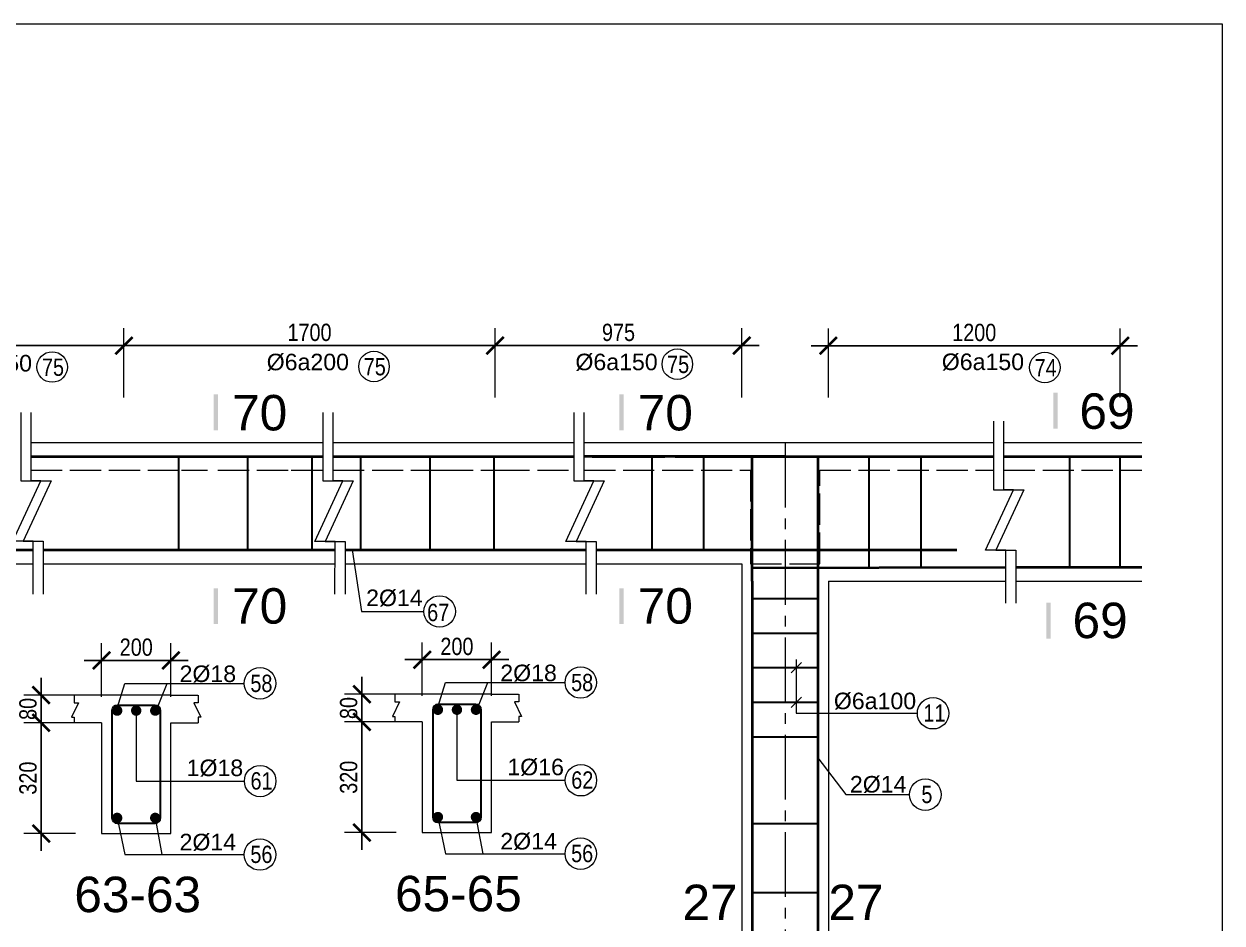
# Model space of a CAD drawing. Header units: inches. Extents: x 1604615 to 1925968, y -294302 to 52467.
# Drawn here: x 1662696 to 1676538, y -122810 to -112420 of the extents above; entities that cross this region are included whole.
import ezdxf

# ---------------------------------------------------------------- set-up
doc = ezdxf.new("R2010")
doc.units = ezdxf.units.IN
doc.header["$LTSCALE"] = 20
doc.header["$MEASUREMENT"] = 0
doc.linetypes.add('ACAD_ISO02W100', pattern=[15, 12, -3])
doc.linetypes.add('CENTER2', pattern=[1.125, 0.75, -0.125, 0.125, -0.125])
doc.layers.get('0').update_dxf_attribs({"lineweight": 13})
for name, color, linetype, lineweight in [('BORDER', 3, 'Continuous', 40), ('Duong bao', 4, 'Continuous', 30), ('net 0.2', 5, 'Continuous', 20), ('net dut', 7, 'Continuous', 9), ('truc', 16, 'CENTER2', 9)]:
    doc.layers.add(name, color=color, linetype=linetype, lineweight=lineweight)
doc.layers.add('TEXT', color=9, linetype='Continuous')
doc.styles.add('chu', font='VHELVCN.TTF')
doc.styles.add('thep', font='ARIAL.TTF')
doc.dimstyles.new('tl25', dxfattribs={"dimscale": 100, "dimtxt": 2, "dimasz": 2, "dimexe": 2, "dimexo": 3, "dimgap": 0.5, "dimtad": 1, "dimdec": 0, "dimlfac": 0.25, "dimdsep": 46, "dimtxsty": 'chu', "dimblk": 'ARCHTICK', "dimcen": 8, "dimdle": 2, "dimclrd": 1, "dimclre": 1, "dimclrt": 2, "dimadec": 0, "dimazin": 0, "dimtfac": 0.1, "dimtdec": 0, "dimtix": 1, "dimtmove": 2, "dimatfit": 3, "dimldrblk": 'ARCHTICK', "dimfxl": 6, "dimfxlon": 1, "dimtolj": 1, "dimlwe": -1, "dimarcsym": 0})

# ---------------------------------------------------------------- blocks, each defined once
blk = doc.blocks.new('kk')
at = {"ltscale": 0.1}
for p, q in [((-71, 1140), (-71, 350)), ((49, 350), (49, 1140)), ((-162, -350), (162, 350)), ((-71, 350), (281, 350)), ((281, 350), (-44, -350)), ((162, 350), (49, 350)), ((73, -350), (-162, -350)), ((-44, -350), (189, -350)), ((71, -962), (73, -350)), ((189, -350), (189, -962))]:
    blk.add_line(p, q, dxfattribs=at)
blk = doc.blocks.new('_ArchTick')
at = {"color": 0, "linetype": 'ByBlock', "const_width": 0.15}
blk.add_lwpolyline([(-0.5, -0.5), (0.5, 0.5)], dxfattribs=at)
blk = doc.blocks.new('*D782')
at = {"color": 1}
for p, q in [((1671990, -116738), (1671990, -115938)), ((1675361, -116738), (1675361, -115938))]:
    blk.add_line(p, q, dxfattribs=at)
at = {"color": 1, "lineweight": -2}
blk.add_line((1671790, -116138), (1675561, -116138), dxfattribs=at)
at = {"layer": 'Defpoints', "color": 0}
for p in [(1675361, -116138), (1675361, -118698), (1671990, -118858)]:
    blk.add_point(p, dxfattribs=at)
at = {"color": 1, "lineweight": -2, "xscale": 200, "yscale": 200, "zscale": 200, "rotation": 180}
blk.add_blockref('_ArchTick', (1671990, -116138), dxfattribs=at)
at = {"color": 1, "lineweight": -2, "xscale": 200, "yscale": 200, "zscale": 200}
blk.add_blockref('_ArchTick', (1675361, -116138), dxfattribs=at)
at = {"color": 2, "insert": (1673675, -115986), "char_height": 200, "attachment_point": 5, "style": 'chu'}
blk.add_mtext('\\A1;1200', dxfattribs=at)
blk = doc.blocks.new('*D691')
at = {"color": 1}
for p, q in [((1663593, -120195), (1663593, -119575)), ((1664393, -120195), (1664393, -119575))]:
    blk.add_line(p, q, dxfattribs=at)
at = {"color": 1, "lineweight": -2}
blk.add_line((1663393, -119775), (1664593, -119775), dxfattribs=at)
at = {"layer": 'Defpoints', "color": 0}
for p in [(1664393, -119775), (1663593, -120495), (1664393, -120495)]:
    blk.add_point(p, dxfattribs=at)
at = {"color": 1, "lineweight": -2, "xscale": 200, "yscale": 200, "zscale": 200, "rotation": 180}
blk.add_blockref('_ArchTick', (1663593, -119775), dxfattribs=at)
at = {"color": 1, "lineweight": -2, "xscale": 200, "yscale": 200, "zscale": 200}
blk.add_blockref('_ArchTick', (1664393, -119775), dxfattribs=at)
at = {"color": 2, "insert": (1663993, -119623), "char_height": 200, "attachment_point": 5, "style": 'chu'}
blk.add_mtext('\\A1;200', dxfattribs=at)
blk = doc.blocks.new('*D692')
at = {"color": 1, "lineweight": -2}
blk.add_line((1662895, -121975), (1662895, -120295), dxfattribs=at)
at = {"color": 1}
for p, q in [((1663293, -120495), (1662695, -120495)), ((1663293, -121775), (1662695, -121775))]:
    blk.add_line(p, q, dxfattribs=at)
at = {"layer": 'Defpoints', "color": 0}
for p in [(1662895, -120495), (1663593, -120495), (1663593, -121775)]:
    blk.add_point(p, dxfattribs=at)
at = {"color": 1, "lineweight": -2, "xscale": 200, "yscale": 200, "zscale": 200}
for p, rotation in [((1662895, -120495), 90), ((1662895, -121775), 270)]:
    blk.add_blockref('_ArchTick', p, dxfattribs=dict(at, rotation=rotation))
at = {"color": 2, "insert": (1662743, -121135), "char_height": 200, "attachment_point": 5, "rotation": 90, "style": 'chu'}
blk.add_mtext('\\A1;320', dxfattribs=at)
blk = doc.blocks.new('*D693')
at = {"color": 1, "lineweight": -2}
for p, q in [((1662895, -120175), (1662895, -119975)), ((1662895, -120495), (1662895, -120175)), ((1662895, -120495), (1662895, -120695))]:
    blk.add_line(p, q, dxfattribs=at)
at = {"color": 1}
for p, q in [((1663293, -120175), (1662695, -120175)), ((1663293, -120495), (1662695, -120495))]:
    blk.add_line(p, q, dxfattribs=at)
at = {"layer": 'Defpoints', "color": 0}
for p in [(1662895, -120175), (1663593, -120175), (1663593, -120495)]:
    blk.add_point(p, dxfattribs=at)
at = {"color": 1, "lineweight": -2, "xscale": 200, "yscale": 200, "zscale": 200}
for p, rotation in [((1662895, -120175), 270), ((1662895, -120495), 90)]:
    blk.add_blockref('_ArchTick', p, dxfattribs=dict(at, rotation=rotation))
at = {"color": 2, "insert": (1662743, -120335), "char_height": 200, "attachment_point": 5, "rotation": 90, "style": 'chu'}
blk.add_mtext('\\A1;80', dxfattribs=at)
blk = doc.blocks.new('*D694')
at = {"color": 1}
for p, q in [((1667298, -120185), (1667298, -119566)), ((1668098, -120185), (1668098, -119566))]:
    blk.add_line(p, q, dxfattribs=at)
at = {"color": 1, "lineweight": -2}
blk.add_line((1667098, -119766), (1668298, -119766), dxfattribs=at)
at = {"layer": 'Defpoints', "color": 0}
for p in [(1668098, -119766), (1667298, -120485), (1668098, -120485)]:
    blk.add_point(p, dxfattribs=at)
at = {"color": 1, "lineweight": -2, "xscale": 200, "yscale": 200, "zscale": 200, "rotation": 180}
blk.add_blockref('_ArchTick', (1667298, -119766), dxfattribs=at)
at = {"color": 1, "lineweight": -2, "xscale": 200, "yscale": 200, "zscale": 200}
blk.add_blockref('_ArchTick', (1668098, -119766), dxfattribs=at)
at = {"color": 2, "insert": (1667698, -119614), "char_height": 200, "attachment_point": 5, "style": 'chu'}
blk.add_mtext('\\A1;200', dxfattribs=at)
blk = doc.blocks.new('*D695')
at = {"color": 1, "lineweight": -2}
blk.add_line((1666601, -121965), (1666601, -120285), dxfattribs=at)
at = {"color": 1}
for p, q in [((1666998, -120485), (1666401, -120485)), ((1666998, -121765), (1666401, -121765))]:
    blk.add_line(p, q, dxfattribs=at)
at = {"layer": 'Defpoints', "color": 0}
for p in [(1666601, -120485), (1667298, -120485), (1667298, -121765)]:
    blk.add_point(p, dxfattribs=at)
at = {"color": 1, "lineweight": -2, "xscale": 200, "yscale": 200, "zscale": 200}
for p, rotation in [((1666601, -120485), 90), ((1666601, -121765), 270)]:
    blk.add_blockref('_ArchTick', p, dxfattribs=dict(at, rotation=rotation))
at = {"color": 2, "insert": (1666448, -121125), "char_height": 200, "attachment_point": 5, "rotation": 90, "style": 'chu'}
blk.add_mtext('\\A1;320', dxfattribs=at)
blk = doc.blocks.new('*D696')
at = {"color": 1, "lineweight": -2}
for p, q in [((1666601, -120165), (1666601, -119965)), ((1666601, -120485), (1666601, -120165)), ((1666601, -120485), (1666601, -120685))]:
    blk.add_line(p, q, dxfattribs=at)
at = {"color": 1}
for p, q in [((1666998, -120165), (1666401, -120165)), ((1666998, -120485), (1666401, -120485))]:
    blk.add_line(p, q, dxfattribs=at)
at = {"layer": 'Defpoints', "color": 0}
for p in [(1666601, -120165), (1667298, -120165), (1667298, -120485)]:
    blk.add_point(p, dxfattribs=at)
at = {"color": 1, "lineweight": -2, "xscale": 200, "yscale": 200, "zscale": 200}
for p, rotation in [((1666601, -120165), 270), ((1666601, -120485), 90)]:
    blk.add_blockref('_ArchTick', p, dxfattribs=dict(at, rotation=rotation))
at = {"color": 2, "insert": (1666448, -120325), "char_height": 200, "attachment_point": 5, "rotation": 90, "style": 'chu'}
blk.add_mtext('\\A1;80', dxfattribs=at)
blk = doc.blocks.new('*D830')
at = {"color": 1}
for p, q in [((1660932, -116737), (1660932, -115937)), ((1663851, -116737), (1663851, -115937))]:
    blk.add_line(p, q, dxfattribs=at)
at = {"color": 1, "lineweight": -2}
blk.add_line((1660732, -116137), (1664051, -116137), dxfattribs=at)
at = {"layer": 'Defpoints', "color": 0}
for p in [(1663851, -116137), (1660932, -118660), (1663851, -118658)]:
    blk.add_point(p, dxfattribs=at)
at = {"color": 1, "lineweight": -2, "xscale": 200, "yscale": 200, "zscale": 200, "rotation": 180}
blk.add_blockref('_ArchTick', (1660932, -116137), dxfattribs=at)
at = {"color": 1, "lineweight": -2, "xscale": 200, "yscale": 200, "zscale": 200}
blk.add_blockref('_ArchTick', (1663851, -116137), dxfattribs=at)
at = {"color": 2, "insert": (1662392, -115985), "char_height": 200, "attachment_point": 5, "style": 'chu'}
blk.add_mtext('\\A1;975', dxfattribs=at)
blk = doc.blocks.new('*D831')
at = {"color": 1}
for p, q in [((1663851, -116737), (1663851, -115937)), ((1668140, -116737), (1668140, -115937))]:
    blk.add_line(p, q, dxfattribs=at)
at = {"color": 1, "lineweight": -2}
blk.add_line((1663651, -116137), (1668340, -116137), dxfattribs=at)
at = {"layer": 'Defpoints', "color": 0}
for p in [(1668140, -116137), (1663851, -118658), (1668140, -119568)]:
    blk.add_point(p, dxfattribs=at)
at = {"color": 1, "lineweight": -2, "xscale": 200, "yscale": 200, "zscale": 200, "rotation": 180}
blk.add_blockref('_ArchTick', (1663851, -116137), dxfattribs=at)
at = {"color": 1, "lineweight": -2, "xscale": 200, "yscale": 200, "zscale": 200}
blk.add_blockref('_ArchTick', (1668140, -116137), dxfattribs=at)
at = {"color": 2, "insert": (1665995, -115985), "char_height": 200, "attachment_point": 5, "style": 'chu'}
blk.add_mtext('\\A1;1700', dxfattribs=at)
blk = doc.blocks.new('*D832')
at = {"color": 1}
for p, q in [((1668140, -116737), (1668140, -115937)), ((1670990, -116737), (1670990, -115937))]:
    blk.add_line(p, q, dxfattribs=at)
at = {"color": 1, "lineweight": -2}
blk.add_line((1667940, -116137), (1671190, -116137), dxfattribs=at)
at = {"layer": 'Defpoints', "color": 0}
for p in [(1670990, -116137), (1670990, -118658), (1668140, -119568)]:
    blk.add_point(p, dxfattribs=at)
at = {"color": 1, "lineweight": -2, "xscale": 200, "yscale": 200, "zscale": 200, "rotation": 180}
blk.add_blockref('_ArchTick', (1668140, -116137), dxfattribs=at)
at = {"color": 1, "lineweight": -2, "xscale": 200, "yscale": 200, "zscale": 200}
blk.add_blockref('_ArchTick', (1670990, -116137), dxfattribs=at)
at = {"color": 2, "insert": (1669565, -115985), "char_height": 200, "attachment_point": 5, "style": 'chu'}
blk.add_mtext('\\A1;975', dxfattribs=at)

msp = doc.modelspace()

# ---------------------------------------------------------------- linework, layer by layer
at = {"ltscale": 0.1}
for p, q in [((1666147.2, -116908.5), (1666147.2, -117698.2)), ((1666267.2, -117698.2), (1666267.2, -116908.5)), ((1669048.6, -116908.5), (1669048.6, -117698.2)), ((1669168.6, -117698.2), (1669168.6, -116908.5)), ((1666055.5, -118398.7), (1666380.4, -117698.2)), ((1666147.2, -117698.2), (1666499, -117698.2)), ((1666499, -117698.2), (1666174, -118398.7)), ((1666380.4, -117698.2), (1666267.2, -117698.2)), ((1668956.8, -118398.7), (1669281.8, -117698.2)), ((1669048.6, -117698.2), (1669400.3, -117698.2)), ((1669400.3, -117698.2), (1669075.3, -118398.7)), ((1669281.8, -117698.2), (1669168.6, -117698.2)), ((1666290.6, -118398.7), (1666055.5, -118398.7)), ((1666174, -118398.7), (1666407.2, -118398.7)), ((1666288.5, -119010.7), (1666290.6, -118398.7)), ((1666407.2, -118398.7), (1666407.2, -119010.7)), ((1669191.9, -118398.7), (1668956.8, -118398.7)), ((1669075.3, -118398.7), (1669308.5, -118398.7)), ((1669189.8, -119010.7), (1669191.9, -118398.7)), ((1669308.5, -118398.7), (1669308.5, -119010.7)), ((1660931.9, -118659.9), (1662801.5, -118658.5)), ((1662919, -118658), (1665076.5, -118658.3)), ((1665076.5, -118658.3), (1665921.8, -118658.5)), ((1665921.8, -118658), (1666289.7, -118658)), ((1666407.2, -118658), (1667199.9, -118658)), ((1667199.9, -118658), (1669144.4, -118658)), ((1669076.4, -118658), (1669191, -118658)), ((1669308.5, -118658), (1670478.2, -118658)), ((1670361.4, -118658), (1670989.7, -118657.9)), ((1670989.7, -118657.9), (1670989.7, -123955.3)), ((1671989.7, -118858), (1671989.7, -123955.3)), ((1671989.7, -118858), (1674039.9, -118858)), ((1674157.8, -118858), (1675610.8, -118858))]:
    msp.add_line(p, q, dxfattribs=at)
for p, q in [((1666488.1, -118498), (1666596.2, -119209.4)), ((1666596.2, -119209.4), (1667316.3, -119209.4)), ((1671559.7, -119918.2), (1671679.4, -119797.7)), ((1671559.7, -119918.2), (1671679.4, -119797.7)), ((1663592.7, -120174.8), (1663280.3, -120174.8)), ((1664392.7, -120174.8), (1663592.7, -120174.8)), ((1664392.7, -120174.8), (1664705.1, -120174.8)), ((1667298.5, -120165), (1666986.1, -120165)), ((1668098.5, -120165), (1667298.5, -120165)), ((1668098.5, -120165), (1668410.9, -120165)), ((1671559.7, -120318.2), (1671679.4, -120197.7)), ((1671559.7, -120318.2), (1671679.4, -120197.7)), ((1663992.7, -120354.8), (1663992.7, -121169.4)), ((1667698.5, -120345), (1667698.5, -121159.6)), ((1663592.7, -120494.8), (1663276.7, -120494.8)), ((1663592.7, -120494.8), (1663592.7, -121774.8)), ((1664392.7, -121774.8), (1664392.7, -120494.8)), ((1664392.7, -120494.8), (1664708.7, -120494.8)), ((1667298.5, -120485), (1666982.5, -120485)), ((1667298.5, -120485), (1667298.5, -121765)), ((1668098.5, -121765), (1668098.5, -120485)), ((1668098.5, -120485), (1668414.5, -120485)), ((1663992.7, -121169.4), (1665240.7, -121169.4)), ((1667698.5, -121159.6), (1668946.5, -121159.6)), ((1663592.7, -121774.8), (1664392.7, -121774.8)), ((1667298.5, -121765), (1668098.5, -121765))]:
    msp.add_line(p, q)
msp.add_lwpolyline([(1641421, -112419.5), (1676538.2, -112419.5), (1676538.2, -159284.5), (1641421, -159284.5)], close=True)
for points in [[(1662777.2, -117258), (1664936.5, -117258)], [(1664936.5, -117258), (1665849.6, -117258)], [(1665781.8, -117258), (1666147.2, -117258)], [(1666267.2, -117258), (1667199.9, -117258)], [(1667199.9, -117258), (1669048.6, -117258)], [(1669168.6, -117258), (1669262.6, -117258)], [(1669262.6, -117258), (1670221.5, -117258)], [(1670221.5, -117258), (1672289.7, -117258)], [(1672289.7, -117258), (1673897.8, -117258)], [(1674016, -117258), (1675610.8, -117258)]]:
    msp.add_lwpolyline(points, dxfattribs=at)
for points in [[(1671619.6, -119763.6), (1671619.6, -120385.4), (1673017.8, -120385.4)], [(1663772.7, -120324.8), (1663861.4, -120040), (1665241.6, -120040)], [(1664212.7, -120384.8), (1664350.7, -120040)], [(1667478.5, -120315), (1667567.2, -120030.2), (1668947.4, -120030.2)], [(1667918.5, -120375), (1668056.5, -120030.2)], [(1663276.7, -120174.8), (1663276.7, -120263.5), (1663327.6, -120263.5), (1663246.8, -120431.9), (1663276.7, -120431.9), (1663276.7, -120494.8)], [(1664708.7, -120174.8), (1664708.7, -120263.5), (1664657.8, -120263.5), (1664738.6, -120431.9), (1664708.7, -120431.9), (1664708.7, -120494.8)], [(1666982.5, -120165), (1666982.5, -120253.7), (1667033.4, -120253.7), (1666952.6, -120422.1), (1666982.5, -120422.1), (1666982.5, -120485)], [(1668414.5, -120165), (1668414.5, -120253.7), (1668363.6, -120253.7), (1668444.3, -120422.1), (1668414.5, -120422.1), (1668414.5, -120485)], [(1671869.7, -120901.6), (1672191.8, -121326.1), (1672928.2, -121326.1)], [(1663772.7, -121594.8), (1663861.4, -122018.3), (1665241.6, -122018.3)], [(1664212.7, -121594.8), (1664290.1, -122018.3)], [(1667478.5, -121585), (1667567.2, -122008.6), (1668947.4, -122008.6)], [(1667918.5, -121585), (1667995.9, -122008.6)]]:
    msp.add_lwpolyline(points)
at = {"const_width": 60}
for points in [[(1667448.5, -120345, -1), (1667508.5, -120345, -1)], [(1667668.5, -120345, -1), (1667728.5, -120345, -1)], [(1667948.5, -120345, 1), (1667888.5, -120345, 1)], [(1663742.7, -120354.8, -1), (1663802.7, -120354.8, -1)], [(1663962.7, -120354.8, -1), (1664022.7, -120354.8, -1)], [(1664242.7, -120354.8, 1), (1664182.7, -120354.8, 1)], [(1663742.7, -121594.8, 1), (1663802.7, -121594.8, 1)], [(1664242.7, -121594.8, -1), (1664182.7, -121594.8, -1)], [(1667448.5, -121585, 1), (1667508.5, -121585, 1)], [(1667948.5, -121585, -1), (1667888.5, -121585, -1)]]:
    msp.add_lwpolyline(points, format="xyb", close=True, dxfattribs=at)
for centre, radius in [((1663021.5, -116384), 176.4), ((1666739.7, -116378), 176.4), ((1670244.5, -116351.5), 176.4), ((1674490.5, -116390), 176.4), ((1667498.2, -119209.4), 181.9), ((1665423.5, -120040), 181.9), ((1669129.3, -120030.2), 181.9), ((1673199.7, -120385.4), 181.9), ((1669130.7, -121159.6), 181.9), ((1665424.9, -121169.4), 181.9), ((1673110.1, -121326.1), 181.9), ((1665423.5, -122018.3), 181.9), ((1669129.3, -122008.6), 181.9)]:
    msp.add_circle(centre, radius)
for points in [[(1674637.2, -116681.2), (1674587.2, -116681.2), (1674637.2, -117095.5), (1674587.2, -117095.5)], [(1664936.6, -116699.6), (1664886.6, -116699.6), (1664936.6, -117113.9), (1664886.6, -117113.9)], [(1669623.1, -116699.6), (1669573.1, -116699.6), (1669623.1, -117113.9), (1669573.1, -117113.9)], [(1664936.6, -118941), (1664886.6, -118941), (1664936.6, -119355.3), (1664886.6, -119355.3)], [(1669623.1, -118941), (1669573.1, -118941), (1669623.1, -119355.3), (1669573.1, -119355.3)], [(1674557.8, -119108.5), (1674507.8, -119108.5), (1674557.8, -119522.8), (1674507.8, -119522.8)]]:
    msp.add_trace(points)
at = {"layer": 'BORDER', "ltscale": 0.1}
for p, q in [((1662777.2, -117418), (1664936.5, -117418)), ((1662777.2, -117418), (1664516.9, -117418)), ((1664936.5, -117418), (1665781.8, -117418)), ((1665781.8, -117418), (1666147.2, -117418)), ((1666267.2, -117418), (1667199.9, -117418)), ((1667199.9, -117418), (1669048.6, -117418)), ((1669262.6, -117418), (1670101.5, -117418)), ((1670221.5, -117418), (1673897.8, -117418)), ((1671109.7, -118858), (1671109.7, -117411.1)), ((1671869.7, -117418), (1671869.7, -123955.3)), ((1674016, -117418), (1675610.8, -117418)), ((1674016, -117418), (1675610.8, -117418)), ((1659731.5, -118498), (1662802.1, -118498.5)), ((1662919, -118498), (1665076.5, -118498.3)), ((1665076.5, -118498.3), (1665921.8, -118498)), ((1665921.8, -118498), (1666290.3, -118498)), ((1666407.2, -118498), (1667361.7, -118498)), ((1667199.9, -118498), (1669145.4, -118498)), ((1669076.4, -118498), (1669191.6, -118498)), ((1669308.5, -118498), (1670361.4, -118498)), ((1670361.4, -118498), (1672194.2, -118498)), ((1672194.2, -118498), (1673474.2, -118498)), ((1671109.7, -118704.8), (1674040.5, -118698.5)), ((1674157.8, -118698), (1675610.8, -118698)), ((1671109.7, -118858), (1671109.7, -123955.3))]:
    msp.add_line(p, q, dxfattribs=at)
for points in [[(1669262.6, -117418), (1669168.6, -117418)], [(1670221.5, -117418), (1669262.6, -117418)], [(1671488.7, -117418), (1670221.5, -117418)], [(1671488.7, -117418), (1673897.8, -117418)]]:
    msp.add_lwpolyline(points, dxfattribs=at)
at = {"layer": 'Duong bao', "ltscale": 0.1}
for p, q in [((1664483.6, -118498), (1664483.6, -117418)), ((1665283.6, -118498), (1665283.6, -117418)), ((1666024.2, -118498), (1666024.2, -117418)), ((1666588.3, -118498), (1666588.3, -117418)), ((1667388.3, -118498), (1667388.3, -117418)), ((1668128.9, -118498), (1668128.9, -117418)), ((1669952.4, -118498), (1669952.4, -117418)), ((1670552.4, -118498), (1670552.4, -117418)), ((1672463.1, -118698), (1672463.1, -117418)), ((1673063.1, -118698), (1673063.1, -117418)), ((1674781.2, -118698), (1674781.2, -117418)), ((1675360.7, -118698), (1675360.7, -117418)), ((1671109.7, -119058), (1671869.7, -119058)), ((1671109.7, -119458), (1671869.7, -119458)), ((1671109.7, -119858), (1671869.7, -119858)), ((1671109.7, -120258), (1671869.7, -120258)), ((1671109.7, -120658), (1671869.7, -120658)), ((1671109.7, -121658), (1671869.7, -121658)), ((1671109.7, -122458), (1671869.7, -122458))]:
    msp.add_line(p, q, dxfattribs=at)
at = {"layer": 'Duong bao'}
for p, q in [((1667918.5, -120285), (1667478.5, -120285)), ((1663712.7, -120354.8), (1663712.7, -121594.8)), ((1664212.7, -120294.8), (1663772.7, -120294.8)), ((1664272.7, -121594.8), (1664272.7, -120354.8)), ((1667418.5, -120345), (1667418.5, -121585)), ((1667978.5, -121585), (1667978.5, -120345)), ((1663772.7, -121654.8), (1664212.7, -121654.8)), ((1667478.5, -121645), (1667918.5, -121645))]:
    msp.add_line(p, q, dxfattribs=at)
for centre, start, end in [((1667478.5, -120345), 90, 180), ((1667918.5, -120345), 0, 90), ((1663772.7, -120354.8), 90, 180), ((1664212.7, -120354.8), 0, 90), ((1663772.7, -121594.8), 180, 270), ((1664212.7, -121594.8), 270, 0), ((1667478.5, -121585), 180, 270), ((1667918.5, -121585), 270, 0)]:
    msp.add_arc(centre, 60, start, end, dxfattribs=at)
at = {"layer": 'net dut', "linetype": 'ACAD_ISO02W100', "ltscale": 1.5}
for p, q in [((1662777.2, -117578), (1664515.9, -117578)), ((1664515.9, -117578), (1664816.5, -117578)), ((1664936.5, -117578), (1665781.8, -117578)), ((1665781.8, -117578), (1666147.2, -117578)), ((1666267.2, -117578), (1667525, -117578)), ((1667525, -117578), (1668177.5, -117578)), ((1668177.5, -117578), (1669048.6, -117578)), ((1669168.6, -117578), (1671089.7, -117578)), ((1671089.7, -117578), (1671089.7, -118657.6)), ((1671889.7, -117578), (1673897.8, -117578)), ((1671889.7, -118657.6), (1671889.7, -117578)), ((1674016, -117578), (1675610.8, -117578)), ((1671089.7, -118657.6), (1671889.7, -118657.6))]:
    msp.add_line(p, q, dxfattribs=at)
at = {"layer": 'truc', "linetype": 'CENTER2', "ltscale": 50}
msp.add_lwpolyline([(1671489.7, -117258), (1671489.7, -123955.3)], dxfattribs=at)

# ---------------------------------------------------------------- block references
for p in [(1662729.8, -118048.5), (1673968.5, -118151.5)]:
    msp.add_blockref('kk', p)

# ---------------------------------------------------------------- texts
at = {"layer": 'net 0.2', "style": 'chu'}
msp.add_text('67', height=200, dxfattribs=at).set_placement((1667354.3, -119320.7))
at = {"layer": 'net 0.2', "char_height": 200, "width": 363.074, "style": 'chu'}
for s, insert, attachment_point in [('75', (1670126.7, -116253.5), 1), ('75', (1662903.7, -116286), 1), ('75', (1666621.9, -116280.1), 1), ('74', (1674372.7, -116292), 1), ('58', (1665311.9, -120142.7), 7), ('58', (1669017.7, -120132.9), 7), ('11', (1673088.1, -120282.8), 1), ('61', (1665313.3, -121066.8), 1), ('62', (1669019.1, -121057), 1), ('5', (1673064.7, -121223.4), 1), ('56', (1665311.9, -121915.7), 1), ('56', (1669017.7, -121905.9), 1)]:
    msp.add_mtext(s, dxfattribs=dict(at, insert=insert, attachment_point=attachment_point))
at = {"layer": 'TEXT', "style": 'thep'}
for s, height, p in [('%%C6a150', 191.25, (1661838.4, -116435.7)), ('%%C6a200', 191.25, (1665500.4, -116421.8)), ('%%C6a150', 191.25, (1669067.1, -116421.4)), ('%%C6a150', 191.25, (1673300.2, -116419.4)), ('69', 409.93, (1674890.6, -117098.6)), ('70', 409.93, (1665101, -117117)), ('70', 409.93, (1669787.5, -117117)), ('70', 409.93, (1665101, -119349.8)), ('2%%C14', 191.25, (1666649.2, -119147.2)), ('70', 409.93, (1669787.5, -119349.8)), ('69', 409.93, (1674811.2, -119517.4)), ('2%%C18', 191.25, (1664493.5, -120024.7)), ('2%%C18', 191.25, (1668199.2, -120014.9)), ('%%C6a100', 191.25, (1672053.3, -120338.6)), ('1%%C18', 191.25, (1664575.1, -121111.6)), ('1%%C16', 191.25, (1668280.9, -121101.8)), ('2%%C14', 191.25, (1672238.5, -121301.6)), ('2%%C14', 191.25, (1664493.5, -121969.5)), ('2%%C14', 191.25, (1668199.2, -121959.7)), ('63-63', 409.93, (1663277.4, -122684)), ('65-65', 409.93, (1666983.2, -122674.2)), ('27', 409.93, (1670304, -122776.4)), ('27', 409.93, (1671990.1, -122776.4))]:
    msp.add_text(s, height=height, dxfattribs=at).set_placement(p)

# ---------------------------------------------------------------- dimensions: what is measured, and where the dimension line sits
for base, p1, p2, text, picture, middle in [((1663851.2, -116136.9), (1660931.9, -118659.9), (1663851.2, -118658.1), '975', '*D830', (1662391.6, -115984.8)), ((1668139.7, -116136.9), (1663851.2, -118658.1), (1668139.7, -119568.1), '1700', '*D831', (1665995.5, -115984.8)), ((1670989.7, -116136.9), (1668139.7, -119568.1), (1670989.7, -118657.9), '975', '*D832', (1669564.7, -115984.8)), ((1675360.7, -116138.3), (1671989.7, -118858), (1675360.7, -118698), '1200', '*D782', (1673675.2, -115986.2))]:
    dim = msp.add_linear_dim(base=base, p1=p1, p2=p2, text=text, dimstyle='tl25')
    dim.commit()
    dim.dimension.update_dxf_attribs({"geometry": picture, "text_midpoint": middle})
for base, p1, p2, picture, middle in [((1664392.7, -119775.5), (1663592.7, -120494.8), (1664392.7, -120494.8), '*D691', (1663992.7, -119623.4)), ((1668098.5, -119765.7), (1667298.5, -120485), (1668098.5, -120485), '*D694', (1667698.5, -119613.6))]:
    dim = msp.add_linear_dim(base=base, p1=p1, p2=p2, dimstyle='tl25')
    dim.commit()
    dim.dimension.update_dxf_attribs({"geometry": picture, "text_midpoint": middle})
for base, p1, p2, picture, middle in [((1662894.8, -120174.8), (1663592.7, -120494.8), (1663592.7, -120174.8), '*D693', (1662742.7, -120334.8)), ((1666600.6, -120165), (1667298.5, -120485), (1667298.5, -120165), '*D696', (1666448.4, -120325)), ((1666600.6, -120485), (1667298.5, -121765), (1667298.5, -120485), '*D695', (1666448.4, -121125)), ((1662894.8, -120494.8), (1663592.7, -121774.8), (1663592.7, -120494.8), '*D692', (1662742.7, -121134.8))]:
    dim = msp.add_linear_dim(base=base, p1=p1, p2=p2, angle=90, dimstyle='tl25')
    dim.commit()
    dim.dimension.update_dxf_attribs({"geometry": picture, "text_midpoint": middle})

doc.saveas('drawing.dxf')
